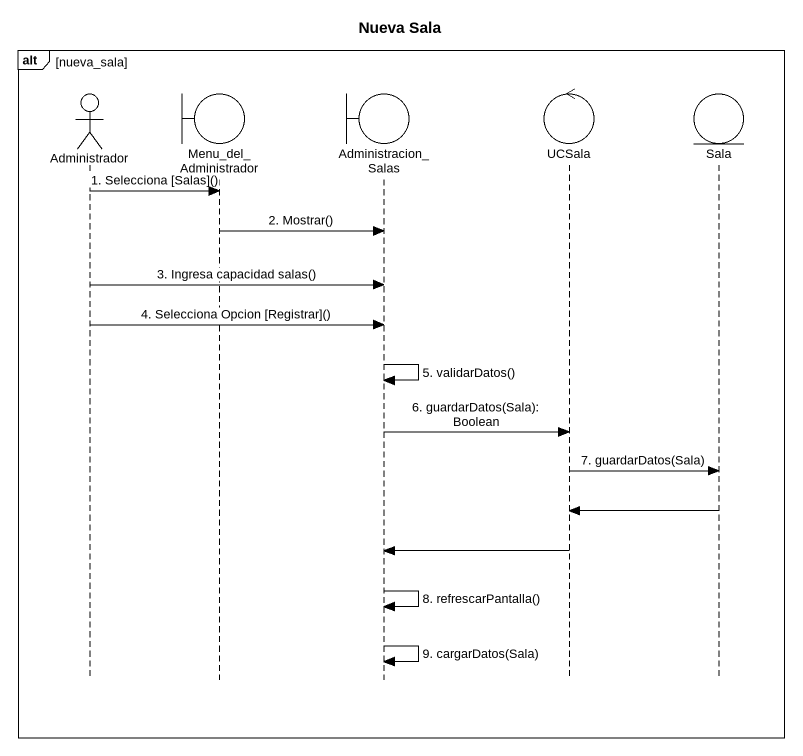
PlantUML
@startuml
title Nueva Sala
hide footbox
actor Administrador
boundary Menu_del_Administrador
boundary Administracion_Salas
control UCSala
entity Sala

alt nueva_sala
  Administrador -> Menu_del_Administrador : 1. Selecciona [Salas]()
  Menu_del_Administrador -> Administracion_Salas : 2. Mostrar()
  Administrador -> Administracion_Salas : 3. Ingresa capacidad salas()
  Administrador -> Administracion_Salas : 4. Selecciona Opcion [Registrar]()
  Administracion_Salas -> Administracion_Salas : 5. validarDatos()
  Administracion_Salas -> UCSala : 6. guardarDatos(Sala): Boolean
  UCSala -> Sala : 7. guardarDatos(Sala)
  Sala -> UCSala
  UCSala -> Administracion_Salas
  Administracion_Salas -> Administracion_Salas : 8. refrescarPantalla()
  Administracion_Salas -> Administracion_Salas : 9. cargarDatos(Sala)
end
@enduml
